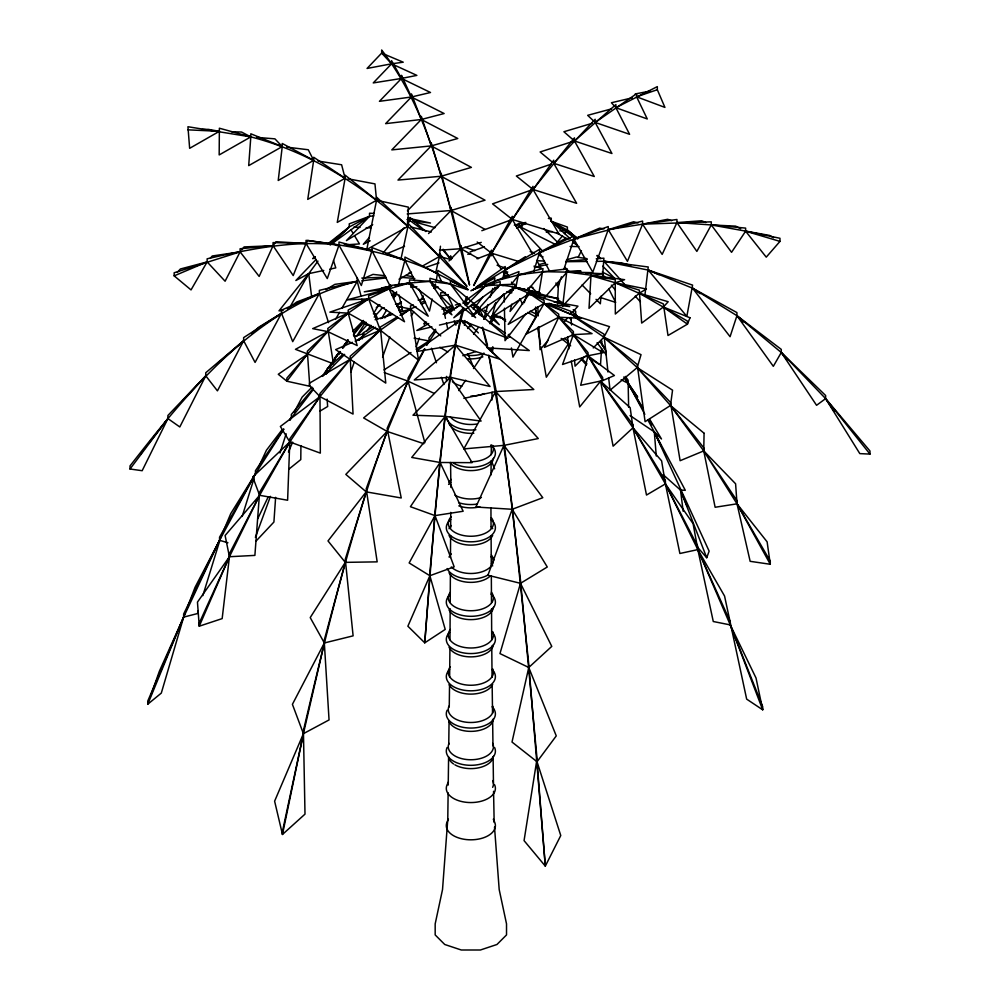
<?xml version="1.0" encoding="UTF-8"?>
<svg xmlns="http://www.w3.org/2000/svg" width="1000" height="1000" viewBox="0 0 1000 1000"><rect width="100%" height="100%" fill="white"/><g stroke="black" fill="none" stroke-linecap="round" stroke-linejoin="round"><path stroke-width="1.5" d="M449.938 647.65L449.637 677.262M449.988 639.875L450.175 608.787M450.213 602.562L450.387 573.038M450.475 557.487L450.6 535.725M450.65 527.95L450.75 512.4M535.763 306.962L535.712 316.863L512.938 357.1L511.413 347.938M400.85 259.587L407.987 226.337L408.312 207.113L376.55 200.238L345.112 175.138L345.112 178.25L307.75 199.375L313.675 160.362L282.25 143.475L282.25 146.575L248.7 165.637L250.812 136.888L219.375 128.212L219.175 154.938L250.812 136.888C337.85 159.225 408.462 220.3 466.662 286.262M300.925 445.613L300.788 459.575L288.85 469.188M448.125 792.85L447.775 819.4L442.525 889.55L435.175 923.888L435.175 934.925L444.738 944.488L461.3 950L480.412 950L496.962 944.488L506.525 934.925L506.525 923.888L499.188 889.55L494.513 827.025M448.225 785.037L448.6 756.925M448.762 744.438L449.062 721M449.25 706.95L449.538 685.075M490.975 474.975L491.163 460.925M491.238 454.675L491.362 445.3M491.962 400L492.062 392.2M492.575 353.15L492.663 346.9M470.225 326.75L470.288 323.625M557.487 303.688L558.55 281.962M600.487 364.875L601.587 348.55M275.625 497.337L273.913 522.05L255.863 541.263M600.988 296.175L600.35 303.762L596.05 299.337M602.5 277.962L603.9 258.163L596.25 258.788M435.688 272.913L439.425 256.537L440.462 246.225M256.837 137.387L274.925 138.85L282.25 146.575L278.225 180.463L313.675 160.362L313.675 157.25L345.112 178.25L337.262 222.4L376.55 200.238L376.55 197.138L407.987 226.337L366.788 249.525L376.55 200.238L374.963 183.888L348.1 178.812M644.8 296.188L648.238 266.975L603.9 261.262L596.25 261.363M464.375 325.225L464.938 322.238M538.312 296.737L543.038 268.562L494.913 281.075L485.012 285.1M659.125 274.762L648.238 270.075L692.588 285.113L686.838 316.375L648.238 270.075L603.9 261.262L625.837 285.663M432.163 299.062L429.462 311.075L418.85 289.062M434.525 288.562L435.525 284.05M436.2 281.05L437.887 270.45L466.9 288.387M511.825 304.113L510.037 311.462L520.712 298.587M515.763 287.925L518.975 271.588L494.913 281.075L492.1 284.775M396.587 291.812L395.4 296.337L392.562 290.8M398.175 285.788L404.925 260.175L404.925 257.062L466.737 288.675M463.762 308.9L455.487 342.05L445.238 413.263L435 512.487L424.75 642.825L445.213 629.425L429.875 575.712L429.875 572.612L440.112 459.375L450.363 374.15L460.613 316.938L463.4 308.762M464.938 304.725L467.65 297.775M489.95 323.738L495.875 302.712M502.663 278.675L505.2 269.662L505.2 266.562L475.938 287.238M488.013 304.562L483.7 319.237L503.725 293.95M490.175 297.225L492.762 288.412M494.05 284.012L494.913 277.975L472.188 290.125L485.5 282.838L485.5 285.938L465.838 305.7M198.3 610.6L197.4 613.587L183.65 617.125L159.338 671.325L150.775 695.638M202.825 595.638L220.738 537.513M524.275 302.675L526.975 293.812M527.863 290.85L528.763 287.9M533.713 271.625L539.55 252.413L539.55 249.3L476.138 287.575M242.188 516.438L254.088 478.212M280.012 452.987L286.15 433.8M700.15 293.712L692.588 288.212L736.938 312.587L736.938 315.688L730.075 336.688L692.588 288.212L648.238 270.075M318.438 398.3L319.413 395.337M561.425 276.8L558.075 286.95L555.938 282.962M563.825 269.538L573.9 239.075L573.9 235.975L505.2 269.662L508.7 276.575M350.737 372.312L354.212 362.15M362.163 338.913L363.15 332.9L373.413 326.55M464.8 304.662L465.725 298.837L467.2 296.55M390.425 286.65L371.962 250.7L338.988 242.025L338.988 245.125L327.275 278.575L306.025 243.463L306.025 240.362C351.163 245.95 396.562 253.588 437.887 273.55L441.737 281.975M382.55 357.287L389.775 336.887M638.125 222.963L633.663 221.762L608.237 229.662L627.463 261.337L642.588 224.163L642.588 221.062L573.9 239.075L608.237 226.562L608.237 229.662L592.775 272.188L573.9 239.075L539.55 252.413L549.525 271.012M697.825 547.537L706.725 557.737L709.137 551.138L654.312 431.912L647.75 419.738M255.375 537.337L270.45 496.362M416.163 346.8L419.375 338.025M424.212 324.85L425.288 321.925M184.737 614.288L147.75 704.225L161.3 693.1L183.65 617.125L219.55 540.312L255.45 473.8L283.837 429.35M186.912 608.612L195.037 587.337L219.55 540.312L219.55 537.212L255.45 473.8L255.45 470.7L283.663 428.963M221.912 534.7L230.738 513.638L255.45 473.8M288.438 451.987L292.675 442.113M448.4 781.963L447.137 784.712A24.55 14.175 0 0 0 470.85 802.562A24.55 14.175 0 0 0 494.562 784.712M448.4 819.212L447.137 821.963A24.55 14.175 0 0 0 470.85 839.812A24.55 14.175 0 0 0 494.562 821.963L493.312 819.212M705.788 222.55L701.663 220.763L676.938 222.587L696.862 251.412L711.287 224.938L711.287 221.838L642.588 224.163L676.938 219.488L676.938 222.587L662.163 254.412L642.588 224.163L608.237 229.662M258.038 468.25L266.438 450.225L282.125 429.675M257.688 518.8L268.3 496.725M361.087 296.225L357.25 281.325L319.375 290.363L319.375 293.475L281.5 310.163L281.5 313.263L243.637 337.612L243.637 340.725L205.763 372.725L205.763 375.825L167.9 415.487L167.9 418.587L142.162 470.712L130.025 469L130.025 465.9C190.05 388.988 258.087 305.8 357.25 281.325L357.25 278.225M491.413 322.812L495.6 314.425M578.062 257.438L581.438 250.688M328.525 322.663L319.375 293.475L292.712 341.637L281.5 313.263L255.075 362.425L243.637 340.725L217.438 390.863L205.763 375.825L179.8 426.962L167.9 418.587L148.162 444.1M473.612 285.4L491.575 250.125L491.575 253.225L473.812 285.462M338.988 245.125L307.85 240.438L306.025 243.463L275.988 241.725L273.062 245.712L240.1 248.75L240.1 251.85L225.1 281.225L207.138 261.913L207.138 258.8C250.35 249.025 294.462 239.75 338.988 245.125L361.337 285.5L371.962 250.7L371.962 247.6L404.925 260.175L414.875 280.812M424.812 349L408.062 381.163L387.137 428.363L401.238 497.975L366.2 491.863L345.825 474.387L387.137 431.463L408.062 381.163L408.062 378.05L424.513 348.9M426.9 344.975L435.975 330.913M294.225 412.125L302.137 397.113L311.962 387.15M289.3 443.913L290.788 441.225M289.962 307.087L308.725 273.65L317.938 261.1M477.025 258.788L491.575 253.225L512.288 216.325L512.288 219.438L532.675 253.825M426.75 344.925L428.988 340.95L428.988 337.85L435.65 329.25M335.737 319.062L339.575 312.325M341.875 308.288L357.25 281.325L334.9 284.35L325.85 289.675M177.275 272.438L180.375 269L207.138 261.913L191.038 289.913L174.163 275.863L174.163 272.762L240.1 251.85L259.163 276.438L273.062 245.712L273.062 242.6L306.025 243.463L293.212 275.55L273.062 245.712L244.112 246.912L241.7 249.875M743.312 322.025L736.938 315.688L781.275 349.387L781.275 352.488L773.325 366.325L736.938 315.688L692.588 288.212M373.413 313.788L378.837 304.55M388.913 287.4L390.462 284.762M381.962 317.875L386.575 310.125M393.512 298.475L396.587 293.3M411.262 315.9L413.675 311.913M420.913 299.95L423.325 295.963M329.525 367.925L337.837 354.288L340.363 352.463M305.487 278.925L308.725 273.65L323.75 270.45M501.188 269.25L491.575 253.225L533.013 186.35L533.013 189.462L558.962 233.938L512.288 219.438L492.562 203.863L531.562 189.975M313.288 388.3L291.35 414.475L291.35 417.575L289.688 420.188L313.087 389.775M326.238 374.025L327.912 371.438M338.775 354.575L340.45 351.975M342.962 348.088L347.975 340.3M365.6 322.337L356.488 336.438L366.9 325.012M773.525 237.675L769.65 235.438L711.287 224.938L745.625 228.1L745.625 231.2L731.562 252.312L711.287 224.938L676.938 222.587M458.713 390.562L465.662 380.213M473.488 368.575L483.925 353.038M550.85 164.275L516.337 176.012L533.013 189.462L576.625 203.3L553.725 163.3L553.725 160.188L512.288 219.438L481.838 230.7M325.4 372.225L327.2 369.663M328.988 367.113L331.688 363.275M333.488 360.712L339.762 351.775M342.463 347.938L347.85 340.262M473.6 334.188L478.088 327.863M484.375 319L486.175 316.462M494.25 305.075L496.05 302.55M322.137 376.388L339.888 351.438M342.55 347.688L347.875 340.2M140.812 453.963L142.6 451.463M366.613 331.25L370.938 325.312M339.212 352L334.875 357.95L339.75 351.887M342.688 347.238L347.912 340.087M491.413 255.75L493.2 253.363M130.025 469L167.9 418.587M463.013 322.975L464.888 320.513M473.325 309.425L482.713 297.1M289.513 420L291.35 417.575M144.4 448.95L146.275 446.525M525.975 313.712L505.025 340.7L504.438 308.188M342.962 354.3L327.25 368.537L327.25 371.65L325.363 374.062L344.663 354.363M533.013 189.462L574.45 137.85L574.45 140.95L594.275 176.5L553.725 163.3L595.163 119.312L595.163 122.425L611.938 153.5L574.45 140.95L563.888 131.738L592.188 123.312M511.35 284.325L518.975 274.688L567.1 268.9L562.688 306.012L591.175 275.712L602.812 273.725L585.737 272.9M311.537 295.912L308.725 273.65L279 310.837L283.062 310.375M343.65 347.05L348.525 340.988M353.4 334.938L364.137 321.613M467.587 328.562L470.475 324.988M600.562 381.213L632.987 424.663L632.987 427.775L613.112 446.188L600.562 381.213L632.987 427.775L665.413 480.8L665.413 483.9L646.5 495.05L632.987 427.775L630.163 407.675L600.562 381.213L579.712 406.912L571.237 361.062M527.513 290.387L543.038 271.663L591.175 272.6L589.012 308.337L615.237 282.775L624.6 279.688L567.1 272L543.538 298.875M383.15 252.913L404.075 227.8M407.062 224.213L410.062 220.625L410.062 217.512L425.812 231.525M556.663 242.812L562.513 235.9M564.45 233.6L566.4 231.3M353.688 333.013L363.787 321.262M210.2 258.363L212.25 256L240.1 251.85M548.212 340.25L540.05 349.675L538.837 326.637M564.538 321.4L567.6 317.875M779.975 241.388L766.25 257.15L745.625 231.2L779.975 238.275L779.975 241.388L745.625 231.2M369.412 237.362L363.3 244.3L370.175 240.825M547.1 303.463L570.662 314.337L577.987 306.15L553.938 301.913M374.188 317.013L382.512 307.863M392.925 296.438L395 294.15M182.5 400.725L205.763 375.825M216.363 364.625L243.637 340.725M515.9 226.6L519.113 223.2L519.113 226.3L543.237 251.688M316.175 259.387L295.863 280.525L308.725 273.65M469.438 284.812C448.6 204.325 433.438 117.587 381.675 50L381.675 53.1L391.587 63.812L416.863 75.388L401.5 78.45L379.438 101.325L411.4 97L430.5 92.5L402.875 79.112M352.8 331.337L363.35 320.425M407.438 210.825L441.125 176.25L471.388 167.387L431.225 145.9L391.8 149.887L421.312 119.488L444.125 113.537L411.4 97L401.5 75.338L401.5 78.45L373.25 82.925L391.587 63.812L403.237 62.2L381.675 53.1L367.062 68.45L391.587 63.812L391.587 60.712L401.5 78.45M428.562 233.55L451.037 210.512L485.025 200.2L441.125 176.25L397.987 180.075L431.225 145.9L457.762 138.5L421.312 119.488L385.625 123.637L411.4 97L411.4 93.9L421.312 119.488L421.312 116.388L431.225 145.9L431.225 142.8L441.125 176.25L441.125 173.137L451.037 210.512L485.05 229.4M449.038 260.9L460.95 248.713L481.25 242.375M322.887 376.075L327.25 371.65M463.65 307.9L453.812 317.775L500.15 284.762L514.8 284.2L514.8 287.3L490.062 318.475L529.438 293.55L558.575 298.663C530.175 292.712 499.462 276.675 470.85 290.837M584.688 356.512L575.062 366.163L574.55 360.062M593.237 347.925L603.938 337.2L609.513 326.65L572.1 314.8M358.8 340.325L363.15 336L375.538 327.262M384.75 317.9L390.275 312.525M396.912 306.075L401.35 301.775M453.225 307.688L449.925 310.85L443.075 314.15M330.125 244.975L349.263 226.938L369.525 216.325L373.862 215.875M330.675 244.387L349.263 226.938L349.263 223.825L369.525 216.325L369.525 213.225L374.2 213.45M444.775 314.7L452.713 307.438M358.663 340.075L363.15 336L355.562 341.488M251.75 333.45L258.7 327.225L281.5 313.263M611.425 108.912L587.663 115.325L595.163 122.425L629.6 134.312L615.887 107.7L615.887 104.6L574.45 140.95L540.112 151.962L552.587 162.35M315.075 256.663L312.725 258.712L315.05 256.913M329.225 244.363L349.263 226.938L328.988 242.938M516.812 228.287L525.825 222.375M376.312 307.625L379.95 304.812M392.062 295.413L394.487 293.538M450.637 311.887L453.125 310.038M455.613 308.175L460.6 304.475M463.088 302.613L485.5 285.938L500.15 281.65L500.15 284.762L471.938 316.262L514.8 287.3L529.438 290.45L529.438 293.55L508.188 324.4L544.087 303.538L569.738 306.6L529.438 293.55L514.8 287.3L539.987 292.825M287.387 308.913L296.8 301.962L319.375 293.475M787.113 359.688L781.275 352.488L825.625 395.525L825.625 398.625L816.562 405.3L781.275 352.488L736.938 315.688M330.825 244.5L369.525 216.325L346.438 240.6L372.713 224.613M595.163 122.425L636.6 93.7L636.6 96.8L647.262 118.95L615.887 107.7L657.325 86.613L657.325 89.725L664.925 107.4L636.6 96.8L657.325 89.725M397.925 317.812L380.325 330.163L350.138 356.262L353.05 414.075L319.962 396.637L309 385.075M401.7 315.175L410.5 309L415.988 306.613M416.8 350.838L460.613 320.037L507.975 338.325L470.425 305.975M391.75 294.85L394.3 293.2M505.2 269.662L525.375 256.7M384 369.925L411 352.537M416.138 349.225L428.988 340.95L414.113 338.137M397.375 316.85L380.325 327.05L385.763 383.075L335.637 349.625L352.4 342.325M400 315.275L410.5 309L410.5 305.9L413.375 304.938M319.7 411.275L327.65 406.512L327.113 399.087M309.325 383.25L350.138 359.375L380.325 330.163L418.488 360.125L410.5 309L396.938 306.225M428.725 323.537L416.825 330.475L431.925 326.875M444.588 314.275L460.45 305.025M463.088 303.475L465.725 301.938L468.575 303.2M201.988 129.5L208.225 129.35L219.375 131.312L189.65 148.325L187.938 126.737L250.812 136.888L250.812 133.787L282.25 146.575M399.012 279.237L411.125 272.425M421.912 266.375L439.425 256.537L439.425 253.425L466.925 286.163M539.55 252.413L565.675 238.425L569.788 238.75M407.3 222.013L410.062 220.625L423.175 230.263M504.113 274.113L506.887 272.725M423.888 323.413L426.625 322.088M363.812 278.438L373 274.387L384.8 275.7M380.625 318.675L391.962 313.738M421.475 304.237L425.588 302.45M355.188 341.1L380.325 330.163L363.275 323.275L366.225 322.388M505.188 275.975L508.05 274.738M573.9 239.075L599.675 228.137L603.95 228.9M174.163 275.863L207.138 261.913M385.887 254.1L404.525 246.312M401.925 309.45L399.05 310.65L399.05 307.55L401.925 306.6M454.825 324.2L457.675 323.038M525.825 223.675L519.113 226.3L556.013 244.75M470.062 251.962L484.4 246.85M408.6 273.25L411.5 272.262M425.975 267.325L439 262.875M420.562 302.562L424.875 301.125M462.825 355.688L475.838 351.55M375.087 319.713L392.788 314.35M400.175 312.125L410.5 309L440.737 335.913M441.912 309.088L450.85 306.4M455.312 305.062L459.775 303.725M538.85 264.738L544.763 263M353.975 336.475L364.075 333.587M566.562 259.812L576.4 257.038L587.087 258.688M467.788 254.312L470.65 253.538M433.888 288.275L438.4 287.113M514.325 225.15L524.763 222.575M439.475 325.075L460.613 320.037L499.012 358.913L455.487 345.15L417.088 351.463M632.163 97.85L611.438 102.737L615 106.713M410.588 285.7L413.575 285.038M534.412 267.375L547.725 264.413M329.762 269.163L335.775 267.887L333.512 260.6M463.875 398.338L495.675 391.562L533.8 389.513L487.4 347.863L482.362 327.425M642.588 224.163L667.663 219.3L671.637 220.712M389.913 286.812L364.263 291.812L389.087 288.825L409.525 283L429.975 281.388L450.412 284L467.938 289.862M395.95 285.637L398.963 285.05M401.987 284.462L409.525 283L451.9 314.8L429.975 281.388L429.975 278.288L450.412 284L499.275 324.725L492.413 316.537M635.212 93.95L649.95 91.125M395.438 304.163L401.463 303.05M418.062 300.025L424.087 298.925M519.138 226.975L522.2 226.425M391.8 286.137L381.463 287.962L389.05 286.938M394.762 285.613L409.525 283L428.212 316.163L389.087 288.825L347.075 299.862L368.65 298.863L389.087 288.825L389.087 285.712L409.525 283L409.525 279.9L429.975 281.388L475.588 317.65L450.412 284L450.412 280.9L468.125 289.513M448.225 294.625L440.675 295.887L441.312 298.875M381.362 308.275L384.35 307.775M408.75 284.275L411.775 283.863M361.788 280.788L386.025 277.925M548.362 218.5L551.287 218.162L551.287 221.275L570.138 238.637M546.225 232.113L552.275 231.55M559.825 230.85L567.375 230.15L577.788 238.738M410.838 287.325L416.925 286.812M432.15 285.538L435.188 285.275M565.662 261.288L587.075 259.538M407.2 213.938L451.037 210.512L451.037 207.413L460.95 248.713L478.512 258.6M336.613 245.512L339.65 245.3M347.262 244.762L359.45 243.925L354.75 236.075M518.975 274.688L525.175 274.25M439.487 250.2L460.95 248.713L460.95 245.613L469.538 284.8M445.2 292.488L440.675 292.787L440.675 295.887L453.988 308.962M503.325 272.238L507.775 272.025M361.788 278.062L386.025 277.175M531.675 252.65L534.3 252.562M565.825 271.337L581.013 271.112L567.1 272L577.975 272.525M502.75 319.387L504.725 319.363M565.662 261.712L587.075 261.462M570.087 246.462L579.012 246.575M231.213 131.713L241.575 132.05L250.812 136.888M353.875 227.138L360.037 227.413M366.188 227.688L370.812 227.9M187.938 129.838L219.375 131.312M536.962 260.712L544.5 261.075M508.663 291.375L511.688 291.512M529.837 292.387L537.388 292.738M834.325 411.25L825.625 398.625L869.975 450.988L869.975 454.1L859.812 453.612L825.625 398.625L781.275 352.488M711.287 224.938L735.662 226.137L740.638 228.675M663.162 474.688L680.512 490.075L685.312 490.312L654.312 431.912L630.062 415.562M445.438 310.613L449.925 310.85L449.925 307.738M401.175 277.35L414.812 278.488M603.9 261.262L621.85 262.987L630.65 265.35M403.462 260.025L404.925 260.175L386.087 254.188M412.975 220.963L430.475 223.025L407.875 218.137M286.837 147.137L308.275 149.762L313.675 160.362M507.15 291.588L511.688 292.225M526.812 294.375L537.388 295.887M318.087 161.062L341.613 164.775L345.112 178.25M494.725 287.4L497.8 287.875M510.1 289.825L513.175 290.312M533.15 293.463L536.225 293.95M482.175 314.788L479.125 314.288L476.538 306.962M492.825 316.537L501.962 318.025M405.712 275.5L413.288 276.75M503.2 285.387L500.15 284.762L503.15 285.525M513.862 287.575L523.013 289.45M529.113 290.7L539.775 292.887M507.15 291.863L511.688 292.938M344.113 244.1L371.962 250.7L371.587 249.587M410.913 227.037L431.413 231.975M512.175 287.825L515.175 288.587M440.9 256.925L451.287 259.637M414.462 221.863L435.037 227.675M227.925 542.75L219.55 540.312L183.65 614.012L183.65 617.125L147.75 701.112L147.75 704.225M491.575 253.225L519.362 261.688M533.987 266.15L541.3 268.375L536.6 260.438M407.163 219.713L410.062 220.625L407.35 219.35M600.037 297.387L615.638 302.387L608.65 288.612M423.825 443.7L387.137 431.463L363.625 417.938L408.062 381.163L434.212 393.4M464.862 247.225L474.938 250.637M497.075 265.238L507.212 268.75M575.4 238.375L551.287 221.275L567.375 227.05L567.375 230.15L575.962 238.938M384.225 372.587L408.062 381.163L424.875 442.688M548.962 303.25L570.662 311.238L570.662 314.337M433.587 271.863L437.887 273.55M530.163 286.438L532.925 287.55M530.188 251.562L534.475 253.363M538.763 255.15L543.062 256.938M471.425 304.475L479.963 308.275M484.225 310.175L487.075 311.438M492.762 313.975L505.562 319.675M530.062 311.2L535.712 313.762L535.712 316.863L527.6 312.413M602.275 272.062L614.5 278.125L602.725 266.175M621.125 379.775L628.1 383.25L637.663 397.175L624.575 377.75M551.287 221.275L567.375 230.15L577.725 238.75M439.762 347.238L447.837 351.962M573.325 315.925L603.938 334.1L607.975 372M556.663 232.775L567.388 239.175M572.762 242.375L576.788 244.762L572.35 240.688M570.675 345.9L561.188 338.375M585.962 355.8L588.513 357.45M592.337 359.925L598.7 364.05M556.962 299.15L565.7 304.837M573.188 309.7L575.688 311.325L575.688 314.438L577.112 317.2M465.337 321.4L470.487 324.925M575.775 317.863L603.938 337.2L637.2 364.487L645.1 421.675L670.475 405.487L672.55 390.188L637.2 367.587L603.938 337.2L641.038 354.663L637.2 367.587L610.075 390.163L608.675 378.062M597 256L600.7 258.55M481.637 316.112L479.125 314.288L479.125 311.188L477.475 307.113M489.162 321.55L505.475 333.338M507.975 335.163L529.3 350.575L487.4 347.863L487.4 344.762L482.675 327.35M564.388 338.338L568.138 341.15L568.975 348.837M557.812 300.688L561.388 303.438M572.112 311.688L578.962 317.75M477.175 242.05L490.375 252.3M567.375 230.15L576.912 238.225M597.163 255.375L600.737 258.4M465.725 301.938L468.075 303.962M499.913 316.262L505.725 321.337M531.05 286.7L537.85 293.163M467.287 322.038L478.387 332.925M656.275 456L654.312 431.912L661.488 438.988L649.562 419.087M543.8 228.538L558.837 243.5M564.913 267.312L569.212 271.725M582.1 284.988L590.688 293.812M581.737 358.45L586.962 363.913M527.562 288.137L531.85 292.65M439.425 256.537L407.987 223.225L407.987 226.337M635.237 296.112L640.462 301.913M578.713 317.85L575.688 314.438L577.55 316.887M599.875 341.812L605.513 349.062M581.312 359.263L586.375 365.037M442.488 249.562L450.588 258.925L450.588 255.825L452.15 258.512M569.25 317.575L571.225 319.913M602.5 274.325L605.45 277.938M611.35 285.163L615.275 289.975M825.625 398.625L869.975 454.1M443.212 249.288L450.588 258.925M597.087 342.725L606.4 355.025M625.388 376.413L628.1 380.138L628.625 407.212M623.875 376.938L643.2 408.462M503.6 273.25L506 277.262M350.825 229.55L353.175 233.463M641.975 407.362L628.1 383.25L644.837 414.338M649.688 420.763L652 424.787M606.375 351.875L601.888 344.087L601.888 340.988M511.488 282.113L512.888 284.887M519.875 298.725L522.675 304.25M654.312 431.912L660.863 445.675M479.438 308.85L483.4 317.162M534.738 308.412L537.913 315.287M447.5 294.613L454.55 310.062M454.137 320.9L455.95 325.213M467.987 353.963L473.413 366.9M683.15 511.238L680.512 490.075L686.925 505.85M491.725 461.725L494.613 468.825M375.487 313.612L377.638 319.075M680.512 490.075L706.725 557.737M431.475 348.212L436.438 362.738M441.4 377.262L443.888 384.513M361.85 299.2L362.625 302.175M399.062 294.975L402.675 311.6M443.225 307.85L445.462 318.312M446.425 322.8L447.7 328.775M488.925 355.387L495.675 388.45L512.212 506.175L528.763 664.375L545.312 866.125L524.062 840.625L537.038 758.637L520.487 580.212L512.212 509.288L503.95 442.262L488.825 355.4M537.562 327.425L540.487 344.025M541.013 347.038L546.325 377.212L568.138 344.25L567.688 337.125M509.125 334.188L509.637 337.238M570.925 317.387L571.562 325.012M572.35 334.15L572.6 337.2M494.162 822.45L493.562 791.287M537.8 306.663L538.275 315.887M504.175 294.25L504.325 301.988M492.062 677.262L491.75 646.1M492.163 685.075L492.537 713.188M492.625 719.438L492.975 745.987M493.113 756.925L493.462 783.475M450.575 462.488L450.9 487.475M490.938 507.738L491.05 527.95M491.1 535.725L491.275 565.262M491.337 576.138L491.5 602.562M491.538 608.787L491.712 639.875M478.162 306.588A28.238 16.3 0 0 1 473.862 307.05M492.675 780.575A22.587 13.05 0 0 1 492.675 787.325M493.413 756.275A22.587 13.05 0 0 1 478.938 767.75A22.587 13.05 0 0 1 454.875 764.8M453.575 763.975A22.587 13.05 0 0 1 449.025 758.95M494.562 747.463A24.55 14.175 0 0 1 470.85 765.312A24.55 14.175 0 0 1 447.137 747.463M492.675 743.325A22.587 13.05 0 0 1 470.85 759.75A22.587 13.05 0 0 1 449.025 743.325M493.413 719.025A22.587 13.05 0 0 1 473.2 731.3A22.587 13.05 0 0 1 449.025 721.7M492.113 706.8A24.55 14.175 0 0 1 474.062 727.938A24.55 14.175 0 0 1 447.137 710.212M492.675 706.075A22.587 13.05 0 0 1 470.85 722.5A22.587 13.05 0 0 1 449.025 706.075M492.675 684.45A22.587 13.05 0 0 1 470.85 694.112A22.587 13.05 0 0 1 449.025 684.45M492.113 669.55A24.55 14.175 0 0 1 470.85 690.812A24.55 14.175 0 0 1 449.6 669.55M492.675 668.825A22.587 13.05 0 0 1 468.9 685.2A22.587 13.05 0 0 1 450.363 666.712M493.413 644.525A22.587 13.05 0 0 1 473.2 656.8A22.587 13.05 0 0 1 449.025 647.2M492.113 632.3A24.55 14.175 0 0 1 470.85 653.562A24.55 14.175 0 0 1 449.6 632.3M492.675 631.575A22.587 13.05 0 0 1 468.9 647.95A22.587 13.05 0 0 1 450.363 629.462M493.413 607.275A22.587 13.05 0 0 1 473.2 619.55A22.587 13.05 0 0 1 449.025 609.95M490.938 593.987A24.55 14.175 0 0 1 487.725 612.438A24.55 14.175 0 0 1 455.637 613.263A24.55 14.175 0 0 1 449.6 595.05M491.35 592.212A22.587 13.05 0 0 1 470.85 610.75A22.587 13.05 0 0 1 450.363 592.212M490.425 575.837A22.587 13.05 0 0 1 467.9 582.25A22.587 13.05 0 0 1 449.025 572.7M491.35 563.825A22.587 13.05 0 0 1 492.675 565.95M488.212 574.913A24.55 14.175 0 0 1 447.137 568.55M490.938 556.737A24.55 14.175 0 0 1 493.938 560.075M491.35 554.963A22.587 13.05 0 0 1 481.262 572.025A22.587 13.05 0 0 1 451.287 566.975M449.025 557.075A22.587 13.05 0 0 1 451.287 553.925M492.675 535.45A22.587 13.05 0 0 1 470.85 545.112A22.587 13.05 0 0 1 449.025 535.45M449.025 528.7A22.587 13.05 0 0 1 451.287 525.55M491.35 526.575A22.587 13.05 0 0 1 492.675 528.7M490.938 519.487A24.55 14.175 0 0 1 487.188 538.225A24.55 14.175 0 0 1 454.525 538.225A24.55 14.175 0 0 1 450.775 519.487M491.35 517.712A22.587 13.05 0 0 1 469.85 536.237A22.587 13.05 0 0 1 451.287 516.675M479.85 506.788A22.587 13.05 0 0 1 458.812 505.863M477.212 504.075A24.55 14.175 0 0 1 458.575 502.663M448.587 484.425A24.55 14.175 0 0 1 450.775 482.238M481.4 497.488A22.587 13.05 0 0 1 454.875 495.175M449.025 482.575A22.587 13.05 0 0 1 451.287 479.425M493.413 458.275A22.587 13.05 0 0 1 475.138 470.375A22.587 13.05 0 0 1 450.363 463.062M490.938 444.988A24.55 14.175 0 0 1 486.65 463.988A24.55 14.175 0 0 1 453.5 463.162M492.675 445.325A22.587 13.05 0 0 1 470.85 461.75M473.85 433.25A22.587 13.05 0 0 1 449.025 423.7M475.863 429.762A24.55 14.175 0 0 1 446.337 416.65M476.7 424.05A22.587 13.05 0 0 1 450.363 416.95M484.312 393.55A22.587 13.05 0 0 1 470.85 396.112M446.613 380.887A24.55 14.175 0 0 1 446.613 376.388M461.863 386.175A22.587 13.05 0 0 1 452.375 381.7M492.675 349.2A22.587 13.05 0 0 1 491.35 351.312M482.887 356.863A22.587 13.05 0 0 1 467.85 358.75M493.125 347.35A24.55 14.175 0 0 1 489.625 350.525M483.125 353.663A24.55 14.175 0 0 1 467.238 355.4M704.075 433.225L703.737 450.9L715.125 507.262L737.013 503.825L767.125 541.862L770.275 564.275L750.15 561.325L737.013 503.825L735.6 483.787L703.737 450.9L670.475 405.487L637.2 367.587L670.475 402.375L680.113 460.712L703.737 450.9L703.737 447.788L670.475 405.487L704.075 433.225M289.788 441.95L287.613 500.238L259.613 495.312L225.1 535.513L229.438 556.725L222.162 618.6L199.25 626.2L197.463 602.125L229.438 556.725L259.613 495.312L289.788 441.95L319.962 396.637L350.138 359.375L319.962 393.525L320.325 453.125L289.788 441.95L280.375 426.463L319.962 396.637L289.788 438.837L289.788 441.95L259.613 492.212L254.887 555.4L229.438 556.725L199.25 623.1L199.25 626.2L229.438 556.725L229.438 553.625L259.613 495.312L252.738 476.962L289.788 441.95M429.875 575.712L424.75 642.825L407.875 626.213L429.875 575.712L454.175 566.838L435 515.6L410.425 506.7L440.112 462.488L472.113 462.663L445.238 416.375L412.987 415.2L450.363 377.262L490.037 386.488L455.487 345.15L414.263 379.963L450.363 377.262L481.075 421.075L445.238 416.375L411.712 457.45L440.112 462.488L463.15 511.25L435 515.6L409.15 562.95L429.875 575.712M303.412 733.662L282.475 834.463L305 814.125L303.412 730.562C327.175 629.788 351.262 528.763 387.137 431.463L366.2 488.762L377.175 561.862L345.275 562.362L328.013 540.938L366.2 491.863L345.275 559.263L353.113 635.85L324.338 642.962L292.413 704.338L303.412 733.662L282.475 831.35L282.475 834.463L274.613 801.188L303.412 733.662L324.338 642.962L324.338 639.862L345.275 562.362L310.212 617.6L324.338 642.962L329.05 719.938L303.412 733.662M528.763 667.475L512.013 742.05L537.038 761.75L560.763 835.525L545.312 866.125L537.038 761.75L556.263 735.9L528.763 667.475L499.963 653.587L520.487 583.325L547.275 567L512.212 509.288L475.863 507.025L503.95 445.363L538.288 438.55L495.675 391.562L463.8 448.913L503.95 445.363L542.788 497.713L512.212 509.288L487.912 575.25L520.487 583.325L551.775 646.388L528.763 667.475M588.038 355.763L580.675 385.275L602.675 380.613L614.425 375.513L588.038 355.763L573.387 334.637L558.737 317.225L544.087 303.538L529.438 293.55L544.087 300.425L544.087 303.538L526.312 334.038L558.737 317.225L580.913 318.25L544.087 303.538L558.737 314.125L558.737 317.225L544.425 347.4L573.387 334.637L592.087 333.625L558.737 317.225L573.387 331.538L573.387 334.637L562.55 364.475L588.038 355.763L603.263 352.713L573.387 334.637L588.038 352.663L588.038 355.763L602.675 380.613L602.675 377.512L588.038 355.763M690 317.787L687.425 324.175L668 335.5L663.363 303.913L615.237 282.775L591.175 275.712L615.237 279.675L615.337 314.037L639.3 293.212L646.4 289.025L615.237 282.775L639.3 290.113L641.675 323.088L663.363 307.013L668.2 301.725L639.3 293.212L687.425 321.075L687.425 324.175L663.363 307.013L690 317.787M307.325 354.3L286.875 381.213L278.275 374.275L307.325 354.3L327.762 331.6L348.2 313.125L368.65 298.863L368.65 295.763L389.087 288.825L404.525 321.75L368.65 298.863L329.875 312.137L348.2 313.125L380.85 331.562L368.65 298.863L348.2 310.025L348.2 313.125L357.163 345.575L327.762 331.6L312.675 328.638L348.2 313.125L327.762 328.5L333.475 363.812L295.475 349.338L327.762 331.6L307.325 351.2L309.788 386.275L286.875 381.213L286.875 378.113L307.325 354.3M697.837 549.612L679.887 553.488L665.413 483.9L661.625 460.887L632.987 427.775L665.413 483.9L697.837 546.512L697.837 549.612L713.275 621.512L730.263 624.913L756.025 678.012L762.688 709.8L746.663 699.125L724.562 596.05L697.837 549.612L665.413 483.9L693.088 523.675L697.837 549.612L730.263 624.913L762.688 706.688L762.688 709.8L730.263 624.913L730.263 621.812L697.837 549.612M605.388 349.263L601.888 344.087L605.275 349.137M737.013 500.725L703.737 450.9L737.013 503.825L770.275 561.163L770.275 564.275L737.013 503.825L737.013 500.725"/></g></svg>
